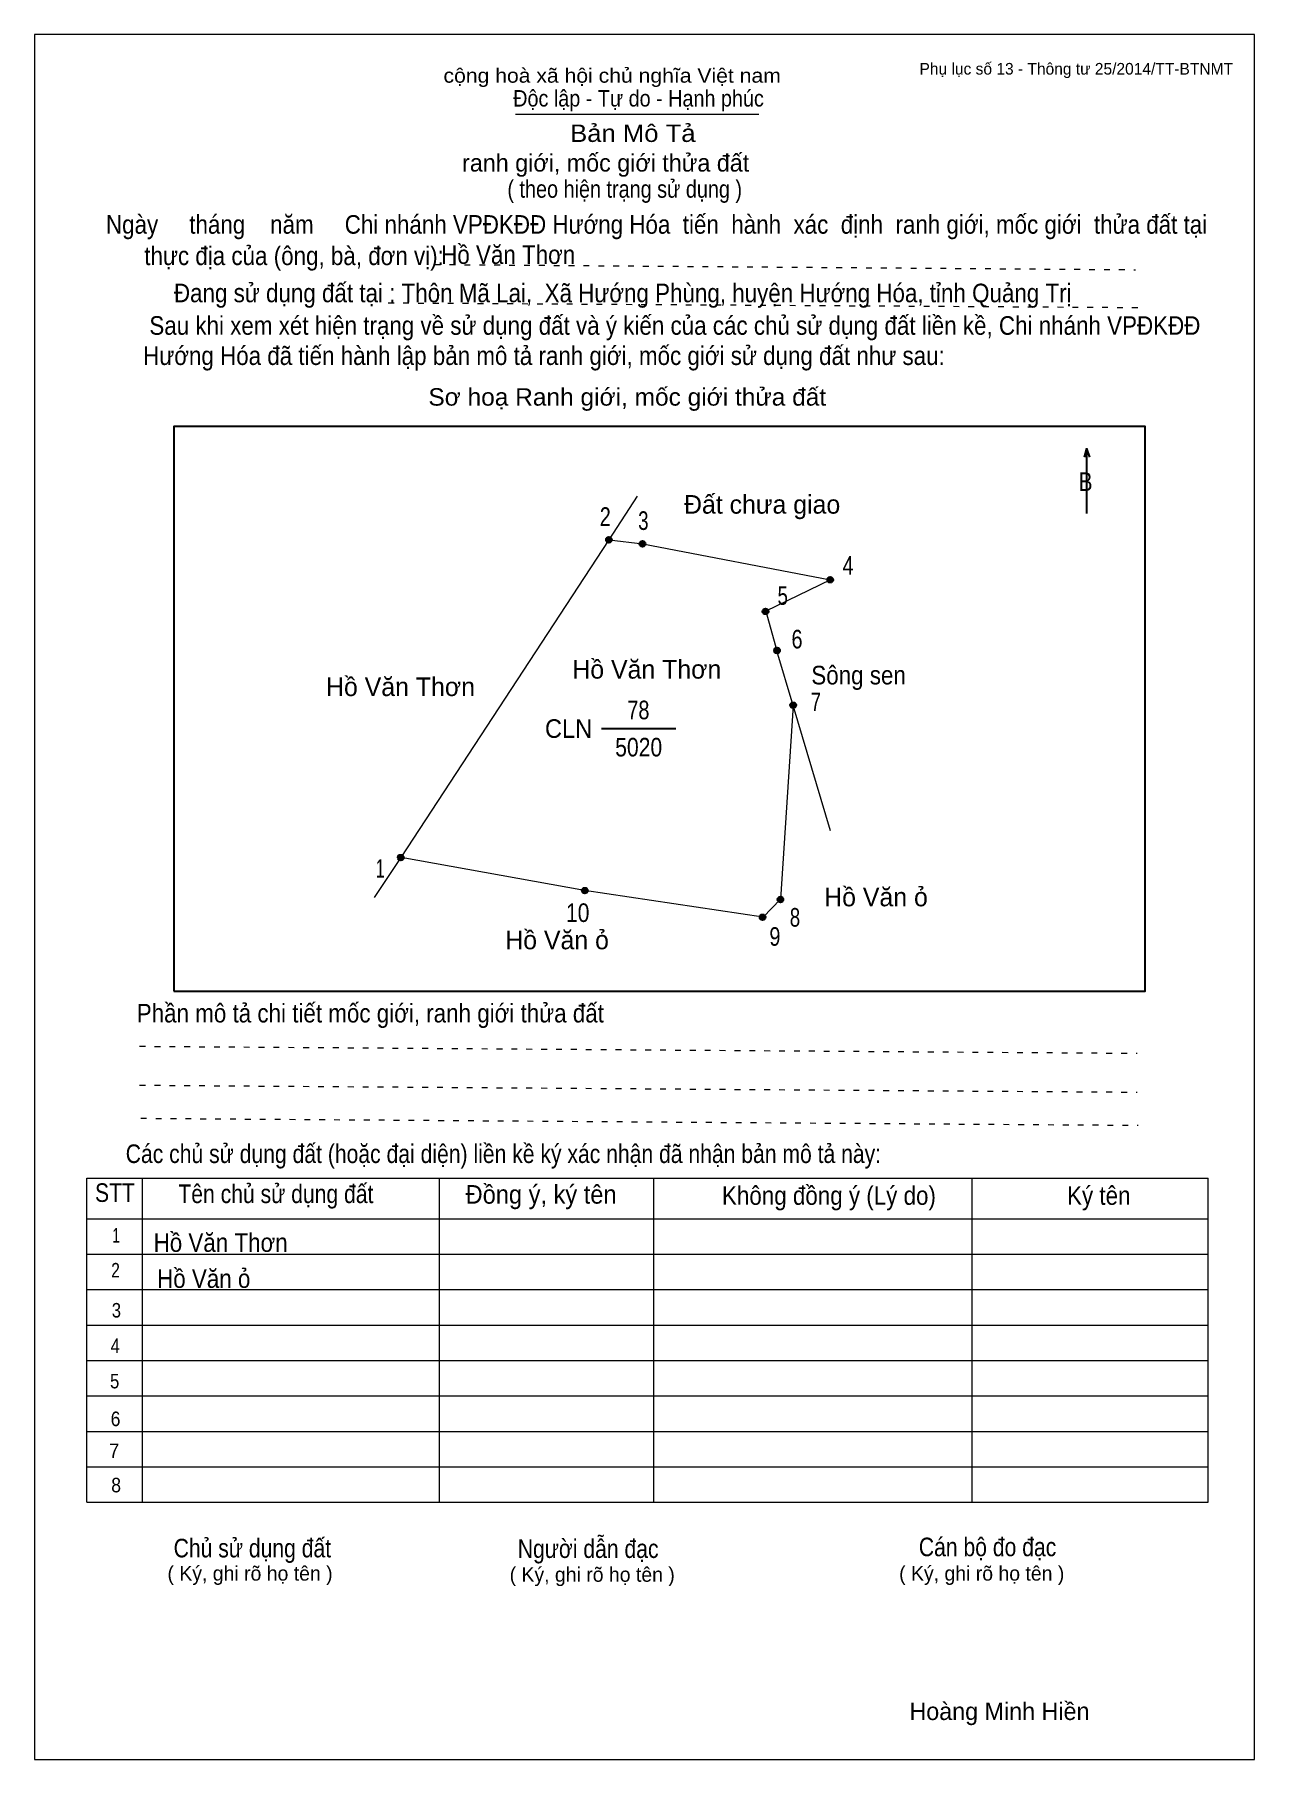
# Model space of a CAD drawing. Header units: centimetres. Extents: x 0 to 21, y 0 to 29.7.
import ezdxf
from ezdxf.enums import TextEntityAlignment as Align

# ---------------------------------------------------------------- set-up
doc = ezdxf.new("R2010")
doc.units = ezdxf.units.CM
doc.header["$LTSCALE"] = 0.13
doc.linetypes.add('DOTTED', pattern=[1.5, 0.3, -1.2])
for name, color, linetype, lineweight in [('1', 7, 'Continuous', 13), ('32', 7, 'Continuous', 25), ('33', 7, 'Continuous', 25), ('6', 7, 'Continuous', 13), ('62', 7, 'Continuous', 13)]:
    doc.layers.add(name, color=color, linetype=linetype, lineweight=lineweight)
doc.layers.add('34', color=7, linetype='Continuous')
doc.layers.add('63', color=7, linetype='Continuous')

msp = doc.modelspace()

# ---------------------------------------------------------------- hatches: boundary and pattern name
at = {"layer": '32'}
for points in [[(9.9375, 21.0004, 1), (9.8375, 21.0004, 1)], [(10.5162, 20.9307, 1), (10.4162, 20.9307, 1)], [(13.7474, 20.3122, 1), (13.6474, 20.3122, 1)], [(12.6329, 19.7671, 1), (12.5329, 19.7671, 1)], [(12.8311, 19.0935, 1), (12.7311, 19.0935, 1)], [(13.1082, 18.1504, 1), (13.0082, 18.1504, 1)], [(6.3533, 15.5285, 1), (6.2533, 15.5285, 1)], [(9.521, 14.9597, 1), (9.421, 14.9597, 1)], [(12.8893, 14.8066, 1), (12.7893, 14.8066, 1)], [(12.5831, 14.5004, 1), (12.4831, 14.5004, 1)]]:
    msp.add_hatch(color=256, dxfattribs=at).paths.add_polyline_path(points)

# ---------------------------------------------------------------- linework, layer by layer
at = {"layer": '1'}
msp.add_lwpolyline([(21, 0), (21, 29.7), (0, 29.7), (0, 0)], close=True, dxfattribs=at)
at = {"layer": '32'}
for centre in [(9.8875, 21.0004), (10.4662, 20.9307), (13.6974, 20.3122), (12.5829, 19.7671), (12.7811, 19.0935), (13.0582, 18.1504), (6.3033, 15.5285), (9.471, 14.9597), (12.8393, 14.8066), (12.5331, 14.5004)]:
    msp.add_circle(centre, 0.05, dxfattribs=at)
at = {"layer": '33'}
msp.add_line((9.76, 17.75), (11.04, 17.75), dxfattribs=at)
at = {"layer": '6'}
for points in [[(5.85, 14.84), (6.31, 15.53), (9.89, 21), (10.38, 21.75)], [(9.89, 21), (10.47, 20.93), (13.7, 20.31)], [(13.7, 20.31), (12.59, 19.77), (12.78, 19.09)], [(13.7, 15.99), (13.06, 18.15), (12.78, 19.09)], [(13.06, 18.15), (12.84, 14.81), (12.54, 14.5)], [(12.54, 14.5), (9.47, 14.96), (6.31, 15.53)]]:
    msp.add_lwpolyline(points, dxfattribs=at)
at = {"layer": '62'}
for p, q in [((8.28, 28.33), (12.47, 28.33)), ((0.9, 10.01), (20.2, 10.01)), ((0.9, 4.43), (0.9, 10.01)), ((1.86, 4.43), (1.86, 10.01)), ((6.97, 4.43), (6.97, 9.99)), ((10.66, 4.43), (10.66, 9.99)), ((16.14, 4.43), (16.14, 10.01)), ((20.2, 4.43), (20.2, 10.01)), ((0.9, 9.31), (20.2, 9.31)), ((0.9, 8.7), (20.2, 8.7)), ((0.9, 8.09), (20.2, 8.09)), ((0.9, 7.48), (20.2, 7.48)), ((0.9, 6.87), (20.2, 6.87)), ((0.9, 6.26), (20.2, 6.26)), ((0.9, 5.65), (20.2, 5.65)), ((0.9, 5.04), (20.2, 5.04)), ((0.9, 4.43), (20.2, 4.43))]:
    msp.add_line(p, q, dxfattribs=at)
at = {"layer": '62', "linetype": 'DOTTED'}
for p, q in [((6.89, 25.74), (18.95, 25.65)), ((6.09, 25.08), (19.04, 25)), ((1.81, 12.28), (18.98, 12.16)), ((1.81, 11.61), (18.98, 11.49)), ((1.83, 11.04), (19, 10.92))]:
    msp.add_line(p, q, dxfattribs=at)
at = {"layer": '62', "lineweight": 25}
for p, q in [((18.11, 22.58), (18.11, 21.45)), ((18.11, 22.57), (18.07, 22.42)), ((18.11, 22.57), (18.16, 22.42))]:
    msp.add_line(p, q, dxfattribs=at)
msp.add_lwpolyline([(2.4, 13.23), (19.12, 13.23), (19.12, 22.95), (2.4, 22.95)], close=True, dxfattribs=at)

# ---------------------------------------------------------------- texts
at = {"layer": '32'}
for s, width, p in [('2', 0.8, (9.825, 21.24)), ('3', 0.75, (10.48, 21.17)), ('4', 0.8, (14.005, 20.4)), ('5', 0.75, (12.88, 19.88)), ('6', 0.8, (13.125, 19.13)), ('7', 0.75, (13.45, 18.05)), ('1', 0.65, (5.95, 15.18)), ('10', 0.85, (9.35, 14.42)), ('8', 0.75, (13.09, 14.34)), ('9', 0.8, (12.745, 14.01))]:
    msp.add_text(s, height=0.32, dxfattribs=dict(at, width=width)).set_placement(p, align=Align.CENTER)
at = {"layer": '33'}
for s, p in [('Đất chưa giao', (12.525, 21.45)), ('Hồ Văn Thơn', (10.54, 18.61)), ('Hồ Văn Thơn', (6.3, 18.31)), ('Hồ Văn ỏ', (14.485, 14.69)), ('Hồ Văn ỏ', (8.995, 13.95))]:
    msp.add_text(s, height=0.32, dxfattribs=at).set_placement(p, align=Align.CENTER)
for s, width, p in [('Sông sen', 0.9, (14.185, 18.51)), ('Sông sen', 0.9, (14.185, 18.51)), ('78', 0.8, (10.395, 17.91)), ('5020', 0.85, (10.4, 17.27))]:
    msp.add_text(s, height=0.32, dxfattribs=dict(at, width=width)).set_placement(p, align=Align.CENTER)
at = {"layer": '33', "width": 0.95}
msp.add_text('CLN', height=0.32, dxfattribs=at).set_placement((9.6, 17.59), align=Align.RIGHT)
at = {"layer": '34', "width": 0.9}
for s, p in [('Hồ Văn Thơn', (7, 25.75)), ('Hồ Văn Thơn', (2.05, 8.74)), ('Hồ Văn ỏ', (2.11, 8.12))]:
    msp.add_text(s, height=0.32, dxfattribs=at).set_placement(p)
at = {"layer": '62'}
for s, height, width, p in [('cộng hoà xã hội chủ nghĩa Việt nam', 0.2474, 1.1, (7.04, 28.87)), ('Độc lập - Tự do - Hạnh phúc', 0.2828, 0.9, (8.24, 28.46)), ('Bản Mô Tả', 0.3, 1.1, (9.22, 27.85)), ('( theo hiện trạng sử dụng )', 0.3, 0.85, (8.14, 26.89)), ('Ngày     tháng    năm     Chi nhánh VPĐKĐĐ Hướng Hóa  tiến  hành  xác  định  ranh giới, mốc giới  thửa đất tại ', 0.32, 0.9, (1.23, 26.27)), ('thực địa của (ông, bà, đơn vị): ', 0.32, 0.9, (1.89, 25.73)), ('Đang sử dụng đất tại : Thôn Mã Lai,  Xã Hướng Phùng, huyện Hướng Hóa, tỉnh Quảng Trị', 0.32, 0.9, (2.4, 25.09)), (' Sau khi xem xét hiện trạng về sử dụng đất và ý kiến của các chủ sử dụng đất liền kề, Chi nhánh VPĐKĐĐ ', 0.32, 0.9, (1.87, 24.53)), ('Hướng Hóa đã tiến hành lập bản mô tả ranh giới, mốc giới sử dụng đất như sau:', 0.32, 0.9, (1.87, 24.01)), ('Sơ hoạ Ranh giới, mốc giới thửa đất', 0.3, 1.05, (6.78, 23.31)), ('B', 0.32, 0.85, (17.97, 21.84)), ('Phần mô tả chi tiết mốc giới, ranh giới thửa đất ', 0.32, 0.9, (1.76, 12.69)), ('Các chủ sử dụng đất (hoặc đại diện) liền kề ký xác nhận đã nhận bản mô tả này:', 0.32, 0.85, (1.57, 10.27))]:
    msp.add_text(s, height=height, dxfattribs=dict(at, width=width)).set_placement(p)
msp.add_text('ranh giới, mốc giới thửa đất', height=0.3, dxfattribs=at).set_placement((7.36, 27.34))
for s, height, width, p in [('STT', 0.32, 0.85, (1.385, 9.6)), ('Tên chủ sử dụng đất', 0.32, 0.85, (4.155, 9.58)), ('Đồng ý, ký tên', 0.32, 0.95, (8.72, 9.57)), ('Không đồng ý (Lý do)', 0.32, 0.9, (13.675, 9.55)), ('Ký tên', 0.32, 0.9, (18.32, 9.55)), ('1', 0.25, 0.7, (1.405, 8.9)), ('2', 0.25, 0.8, (1.395, 8.3)), ('3', 0.25, 0.85, (1.41, 7.61)), ('4', 0.25, 0.85, (1.39, 7)), ('5', 0.25, 0.85, (1.38, 6.39)), ('6', 0.25, 0.9, (1.395, 5.74)), ('7', 0.25, 0.95, (1.37, 5.19)), ('8', 0.25, 0.9, (1.405, 4.6)), ('Người dẫn đạc', 0.32, 0.85, (9.53, 3.47)), ('Chủ sử dụng đất', 0.32, 0.85, (3.75, 3.48)), ('Cán bộ đo đạc', 0.32, 0.85, (16.405, 3.5))]:
    msp.add_text(s, height=height, dxfattribs=dict(at, width=width)).set_placement(p, align=Align.CENTER)
for p in [(3.71, 3.08), (9.6, 3.06), (16.305, 3.08)]:
    msp.add_text('( Ký, ghi rõ họ tên )', height=0.25, dxfattribs=at).set_placement(p, align=Align.CENTER)
at = {"layer": '63'}
msp.add_text('Phụ lục số 13 - Thông tư 25/2014/TT-BTNMT', height=0.2, dxfattribs=at).set_placement((20.63, 29.01), align=Align.RIGHT)
msp.add_text('Hoàng Minh Hiền', height=0.3, dxfattribs=at).set_placement((16.61, 0.68), align=Align.CENTER)

doc.saveas('drawing.dxf')
